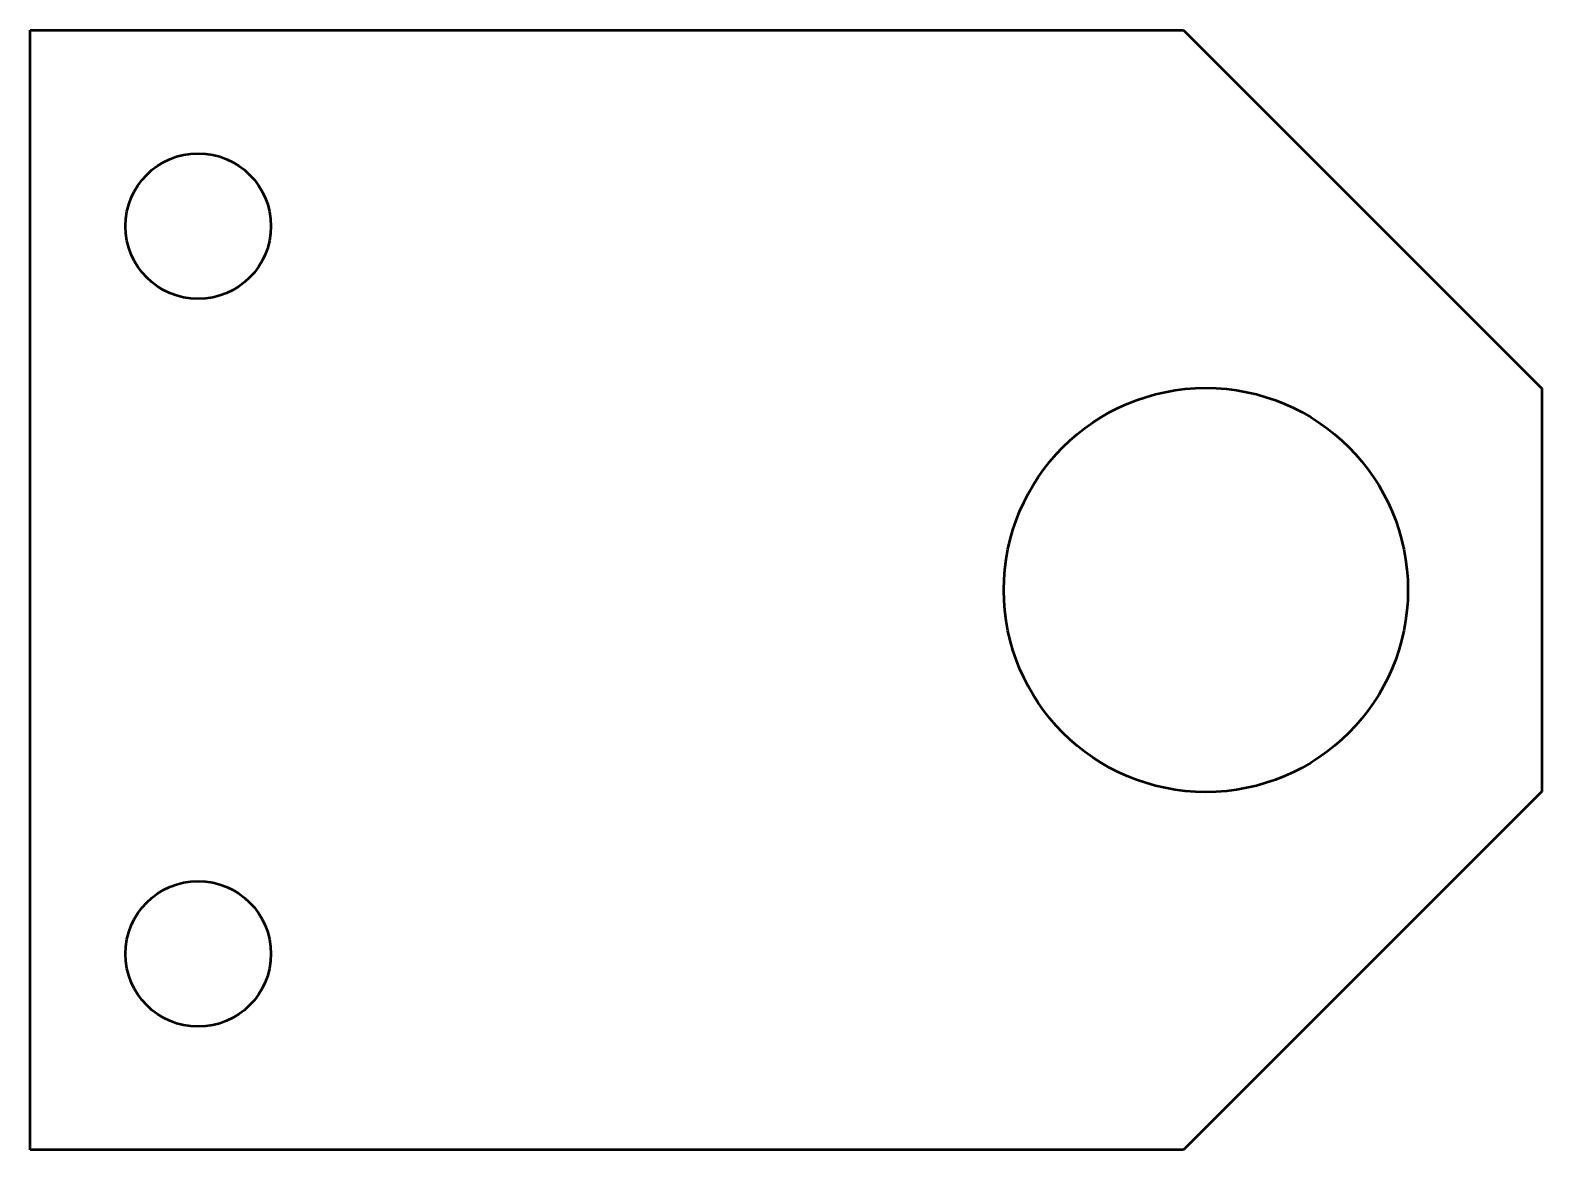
# Model space of a CAD drawing. Header units: millimetres. Extents: x 0 to 135, y -100 to 0.
import ezdxf

# ---------------------------------------------------------------- set-up
doc = ezdxf.new("R2010")
doc.units = ezdxf.units.MM
doc.layers.add('IV_INTERIOR_PROFILES', color=7, linetype='Continuous', lineweight=50)
doc.layers.add('IV_OUTER_PROFILE', color=7, linetype='Continuous', lineweight=50)

msp = doc.modelspace()

# ---------------------------------------------------------------- linework, layer by layer
at = {"layer": 'IV_INTERIOR_PROFILES'}
for centre, radius in [((15, -17.5), 6.5), ((105, -50), 18.05), ((15, -82.5), 6.5)]:
    msp.add_circle(centre, radius, dxfattribs=at)
at = {"layer": 'IV_OUTER_PROFILE'}
for p, q in [((0, -100), (0, 0)), ((0, 0), (103, 0)), ((103, 0), (135, -32)), ((135, -32), (135, -68)), ((135, -68), (103, -100)), ((103, -100), (0, -100))]:
    msp.add_line(p, q, dxfattribs=at)

doc.saveas('drawing.dxf')
